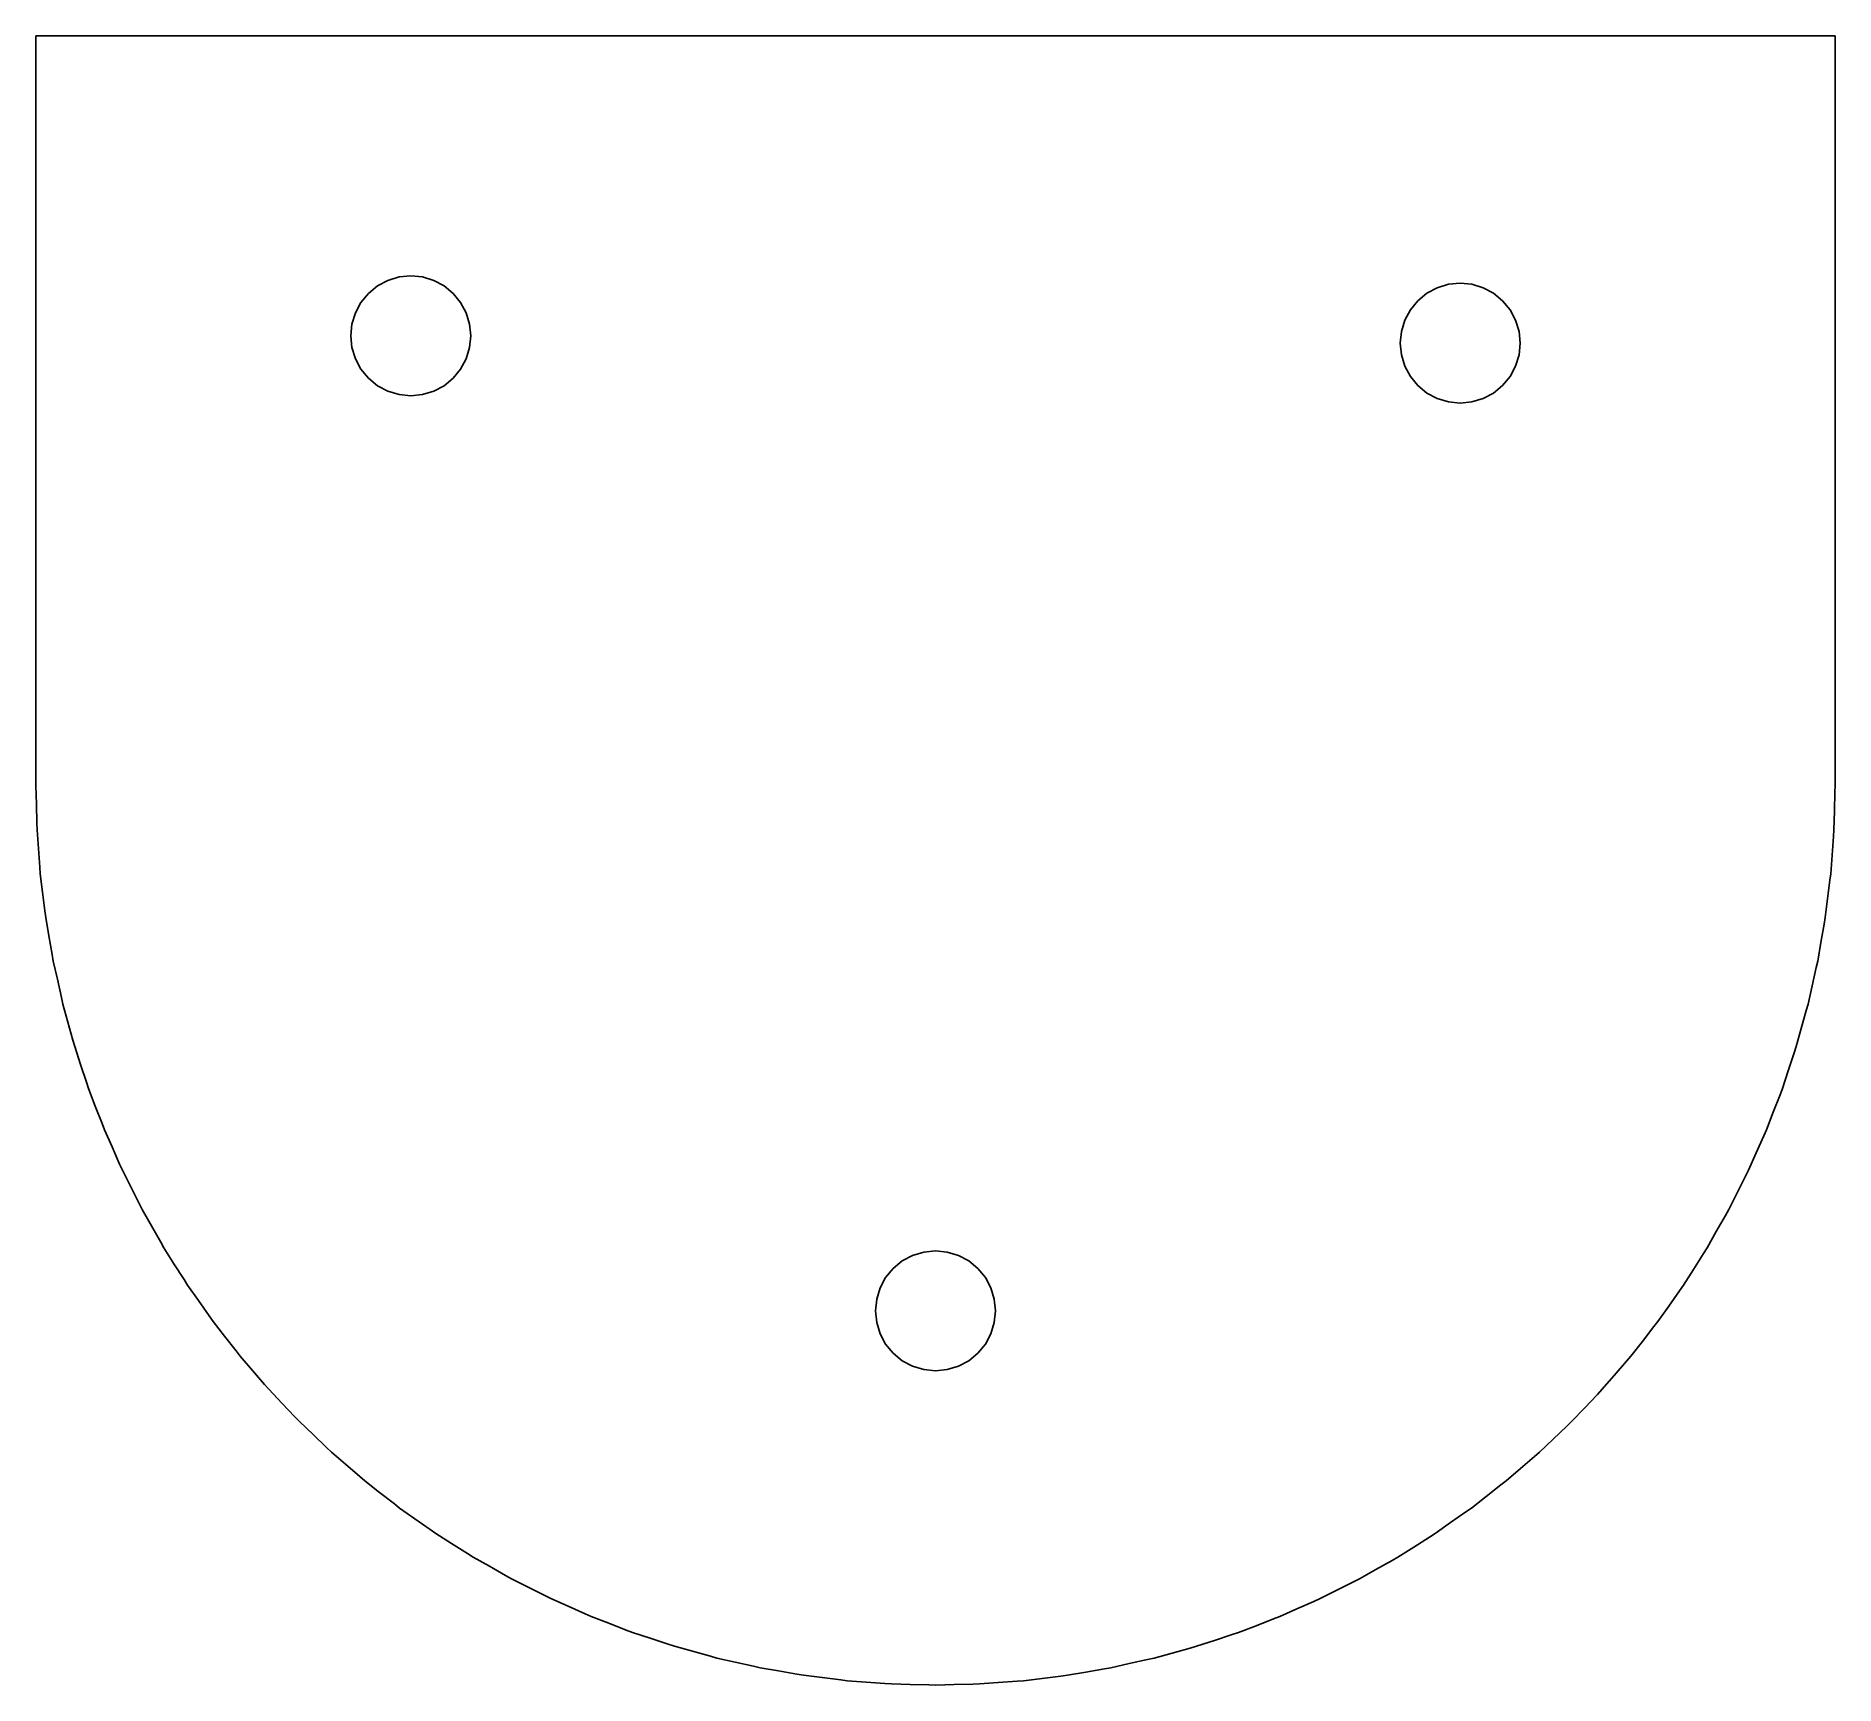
# Model space of a CAD drawing. Extents: x 128 to 399, y 24 to 273.
import ezdxf

# ---------------------------------------------------------------- set-up
doc = ezdxf.new("R2010")
doc.units = 0

msp = doc.modelspace()

# ---------------------------------------------------------------- linework, layer by layer
at = {"layer": 'strokes'}
for p, q in [((130.538, 272.752), (127.716, 272.752)), ((127.716, 272.752), (127.716, 269.929)), ((133.36, 272.752), (130.538, 272.752)), ((136.182, 272.752), (133.36, 272.752)), ((139.004, 272.752), (136.182, 272.752)), ((141.827, 272.752), (139.004, 272.752)), ((144.649, 272.752), (141.827, 272.752)), ((147.471, 272.752), (144.649, 272.752)), ((150.293, 272.752), (147.471, 272.752)), ((153.116, 272.752), (150.293, 272.752)), ((155.938, 272.752), (153.116, 272.752)), ((158.76, 272.752), (155.938, 272.752)), ((161.582, 272.752), (158.76, 272.752)), ((164.404, 272.752), (161.582, 272.752)), ((167.227, 272.752), (164.404, 272.752)), ((170.049, 272.752), (167.227, 272.752)), ((172.871, 272.752), (170.049, 272.752)), ((175.693, 272.752), (172.871, 272.752)), ((178.516, 272.752), (175.693, 272.752)), ((181.338, 272.752), (178.516, 272.752)), ((184.16, 272.752), (181.338, 272.752)), ((186.982, 272.752), (184.16, 272.752)), ((189.804, 272.752), (186.982, 272.752)), ((192.627, 272.752), (189.804, 272.752)), ((195.449, 272.752), (192.627, 272.752)), ((198.271, 272.752), (195.449, 272.752)), ((201.093, 272.752), (198.271, 272.752)), ((203.916, 272.752), (201.093, 272.752)), ((206.738, 272.752), (203.916, 272.752)), ((209.56, 272.752), (206.738, 272.752)), ((212.382, 272.752), (209.56, 272.752)), ((215.204, 272.752), (212.382, 272.752)), ((218.027, 272.752), (215.204, 272.752)), ((220.849, 272.752), (218.027, 272.752)), ((223.671, 272.752), (220.849, 272.752)), ((226.493, 272.752), (223.671, 272.752)), ((229.316, 272.752), (226.493, 272.752)), ((232.138, 272.752), (229.316, 272.752)), ((234.96, 272.752), (232.138, 272.752)), ((237.782, 272.752), (234.96, 272.752)), ((240.604, 272.752), (237.782, 272.752)), ((243.427, 272.752), (240.604, 272.752)), ((246.249, 272.752), (243.427, 272.752)), ((249.071, 272.752), (246.249, 272.752)), ((251.893, 272.752), (249.071, 272.752)), ((254.716, 272.752), (251.893, 272.752)), ((257.538, 272.752), (254.716, 272.752)), ((260.36, 272.752), (257.538, 272.752)), ((263.182, 272.752), (260.36, 272.752)), ((266.004, 272.752), (263.182, 272.752)), ((268.827, 272.752), (266.004, 272.752)), ((271.649, 272.752), (268.827, 272.752)), ((274.471, 272.752), (271.649, 272.752)), ((277.293, 272.752), (274.471, 272.752)), ((280.115, 272.752), (277.293, 272.752)), ((282.938, 272.752), (280.115, 272.752)), ((285.76, 272.752), (282.938, 272.752)), ((288.582, 272.752), (285.76, 272.752)), ((291.404, 272.752), (288.582, 272.752)), ((294.227, 272.752), (291.404, 272.752)), ((297.049, 272.752), (294.227, 272.752)), ((299.871, 272.752), (297.049, 272.752)), ((302.693, 272.752), (299.871, 272.752)), ((305.515, 272.752), (302.693, 272.752)), ((308.338, 272.752), (305.515, 272.752)), ((311.16, 272.752), (308.338, 272.752)), ((313.982, 272.752), (311.16, 272.752)), ((316.804, 272.752), (313.982, 272.752)), ((319.627, 272.752), (316.804, 272.752)), ((322.449, 272.752), (319.627, 272.752)), ((325.271, 272.752), (322.449, 272.752)), ((328.093, 272.752), (325.271, 272.752)), ((330.915, 272.752), (328.093, 272.752)), ((333.738, 272.752), (330.915, 272.752)), ((336.56, 272.752), (333.738, 272.752)), ((339.382, 272.752), (336.56, 272.752)), ((342.204, 272.752), (339.382, 272.752)), ((345.027, 272.752), (342.204, 272.752)), ((347.849, 272.752), (345.027, 272.752)), ((350.671, 272.752), (347.849, 272.752)), ((353.493, 272.752), (350.671, 272.752)), ((356.315, 272.752), (353.493, 272.752)), ((359.138, 272.752), (356.315, 272.752)), ((361.96, 272.752), (359.138, 272.752)), ((364.782, 272.752), (361.96, 272.752)), ((367.604, 272.752), (364.782, 272.752)), ((370.427, 272.752), (367.604, 272.752)), ((373.249, 272.752), (370.427, 272.752)), ((376.071, 272.752), (373.249, 272.752)), ((378.893, 272.752), (376.071, 272.752)), ((381.715, 272.752), (378.893, 272.752)), ((384.538, 272.752), (381.715, 272.752)), ((387.36, 272.752), (384.538, 272.752)), ((390.182, 272.752), (387.36, 272.752)), ((393.004, 272.752), (390.182, 272.752)), ((395.827, 272.752), (393.004, 272.752)), ((398.649, 272.752), (395.827, 272.752)), ((398.649, 269.929), (398.649, 272.752)), ((127.716, 269.929), (127.716, 267.107)), ((398.649, 267.107), (398.649, 269.929)), ((127.716, 267.107), (127.716, 264.285)), ((398.649, 264.285), (398.649, 267.107)), ((127.716, 264.285), (127.716, 261.463)), ((398.649, 261.463), (398.649, 264.285)), ((127.716, 261.463), (127.716, 258.641)), ((398.649, 258.641), (398.649, 261.463)), ((127.716, 258.641), (127.716, 255.818)), ((398.649, 255.818), (398.649, 258.641)), ((127.716, 255.818), (127.716, 252.996)), ((398.649, 252.996), (398.649, 255.818)), ((127.716, 252.996), (127.716, 250.174)), ((398.649, 250.174), (398.649, 252.996)), ((127.716, 250.174), (127.716, 247.352)), ((398.649, 247.352), (398.649, 250.174)), ((127.716, 247.352), (127.716, 244.53)), ((398.649, 244.53), (398.649, 247.352)), ((127.716, 244.53), (127.716, 241.707)), ((398.649, 241.707), (398.649, 244.53)), ((127.716, 241.707), (127.716, 238.885)), ((398.649, 238.885), (398.649, 241.707)), ((127.716, 238.885), (127.716, 236.063)), ((398.649, 236.063), (398.649, 238.885)), ((127.716, 236.063), (127.716, 233.241)), ((179.143, 235.105), (180.704, 235.94)), ((180.704, 235.94), (182.399, 236.454)), ((182.399, 236.454), (184.161, 236.627)), ((184.161, 236.627), (185.922, 236.454)), ((185.922, 236.454), (187.617, 235.94)), ((187.617, 235.94), (189.178, 235.105)), ((398.649, 233.241), (398.649, 236.063)), ((127.716, 233.241), (127.716, 230.418)), ((176.651, 232.614), (177.775, 233.982)), ((177.775, 233.982), (179.143, 235.105)), ((189.178, 235.105), (190.546, 233.982)), ((190.546, 233.982), (191.67, 232.614)), ((335.818, 232.877), (337.187, 234)), ((337.187, 234), (338.749, 234.835)), ((338.749, 234.835), (340.443, 235.349)), ((340.443, 235.349), (342.205, 235.522)), ((342.205, 235.522), (343.967, 235.349)), ((343.967, 235.349), (345.661, 234.835)), ((345.661, 234.835), (347.222, 234)), ((347.222, 234), (348.59, 232.877)), ((398.649, 230.418), (398.649, 233.241)), ((127.716, 230.418), (127.716, 227.596)), ((175.303, 229.358), (175.817, 231.052)), ((175.817, 231.052), (176.651, 232.614)), ((191.67, 232.614), (192.504, 231.052)), ((192.504, 231.052), (193.018, 229.358)), ((333.861, 229.947), (334.696, 231.508)), ((334.696, 231.508), (335.818, 232.877)), ((348.59, 232.877), (349.714, 231.508)), ((349.714, 231.508), (350.548, 229.947)), ((398.649, 227.596), (398.649, 230.418)), ((127.716, 227.596), (127.716, 224.774)), ((175.129, 227.596), (175.303, 229.358)), ((175.303, 225.834), (175.129, 227.596)), ((193.018, 229.358), (193.192, 227.596)), ((193.192, 227.596), (193.018, 225.834)), ((333.174, 226.491), (333.347, 228.253)), ((333.347, 228.253), (333.861, 229.947)), ((350.548, 229.947), (351.062, 228.253)), ((351.062, 228.253), (351.236, 226.491)), ((398.649, 224.774), (398.649, 227.596)), ((175.817, 224.14), (175.303, 225.834)), ((193.018, 225.834), (192.504, 224.14)), ((333.347, 224.729), (333.174, 226.491)), ((351.236, 226.491), (351.062, 224.729)), ((127.716, 224.774), (127.716, 221.952)), ((176.651, 222.579), (175.817, 224.14)), ((177.775, 221.21), (176.651, 222.579)), ((191.67, 222.579), (190.546, 221.21)), ((192.504, 224.14), (191.67, 222.579)), ((333.861, 223.035), (333.347, 224.729)), ((334.696, 221.474), (333.861, 223.035)), ((350.548, 223.035), (349.714, 221.474)), ((351.062, 224.729), (350.548, 223.035)), ((398.649, 221.952), (398.649, 224.774)), ((127.716, 221.952), (127.716, 219.13)), ((179.143, 220.087), (177.775, 221.21)), ((180.704, 219.253), (179.143, 220.087)), ((189.178, 220.087), (187.617, 219.253)), ((190.546, 221.21), (189.178, 220.087)), ((335.818, 220.105), (334.696, 221.474)), ((337.187, 218.982), (335.818, 220.105)), ((348.59, 220.105), (347.222, 218.982)), ((349.714, 221.474), (348.59, 220.105)), ((398.649, 219.13), (398.649, 221.952)), ((127.716, 219.13), (127.716, 216.307)), ((182.399, 218.739), (180.704, 219.253)), ((184.161, 218.565), (182.399, 218.739)), ((185.922, 218.739), (184.161, 218.565)), ((187.617, 219.253), (185.922, 218.739)), ((338.749, 218.147), (337.187, 218.982)), ((340.443, 217.633), (338.749, 218.147)), ((342.205, 217.46), (340.443, 217.633)), ((343.967, 217.633), (342.205, 217.46)), ((345.661, 218.147), (343.967, 217.633)), ((347.222, 218.982), (345.661, 218.147)), ((398.649, 216.307), (398.649, 219.13)), ((127.716, 216.307), (127.716, 213.485)), ((398.649, 213.485), (398.649, 216.307)), ((127.716, 213.485), (127.716, 210.663)), ((398.649, 210.663), (398.649, 213.485)), ((127.716, 210.663), (127.716, 207.841)), ((398.649, 207.841), (398.649, 210.663)), ((127.716, 207.841), (127.716, 205.018)), ((398.649, 205.018), (398.649, 207.841)), ((127.716, 205.018), (127.716, 202.196)), ((398.649, 202.196), (398.649, 205.018)), ((127.716, 202.196), (127.716, 199.374)), ((398.649, 199.374), (398.649, 202.196)), ((127.716, 199.374), (127.716, 196.552)), ((398.649, 196.552), (398.649, 199.374)), ((127.716, 196.552), (127.716, 193.73)), ((398.649, 193.73), (398.649, 196.552)), ((127.716, 193.73), (127.716, 190.907)), ((398.649, 190.907), (398.649, 193.73)), ((127.716, 190.907), (127.716, 188.085)), ((398.649, 188.085), (398.649, 190.907)), ((127.716, 188.085), (127.716, 185.263)), ((398.649, 185.263), (398.649, 188.085)), ((127.716, 185.263), (127.716, 182.441)), ((398.649, 182.441), (398.649, 185.263)), ((127.716, 182.441), (127.716, 179.618)), ((398.649, 179.618), (398.649, 182.441)), ((127.716, 179.618), (127.716, 176.796)), ((398.649, 176.796), (398.649, 179.618)), ((127.716, 176.796), (127.716, 173.974)), ((398.649, 173.974), (398.649, 176.796)), ((127.716, 173.974), (127.716, 171.152)), ((398.649, 171.152), (398.649, 173.974)), ((127.716, 171.152), (127.716, 168.33)), ((398.649, 168.33), (398.649, 171.152)), ((127.716, 168.33), (127.716, 165.507)), ((398.649, 165.507), (398.649, 168.33)), ((127.716, 165.507), (127.716, 162.685)), ((398.649, 162.685), (398.649, 165.507)), ((127.716, 162.685), (127.716, 159.863)), ((398.649, 159.863), (398.649, 162.685)), ((127.716, 159.863), (127.786, 157.042)), ((398.624, 158.859), (398.649, 159.863)), ((398.555, 156.037), (398.624, 158.859)), ((127.786, 157.042), (127.855, 154.22)), ((398.486, 153.216), (398.555, 156.037)), ((127.855, 154.22), (127.88, 153.216)), ((127.88, 153.216), (128.087, 150.401)), ((398.204, 149.4), (398.412, 152.214)), ((398.412, 152.214), (398.486, 153.216)), ((128.087, 150.401), (128.295, 147.587)), ((397.997, 146.585), (398.204, 149.4)), ((128.295, 147.587), (128.369, 146.585)), ((128.369, 146.585), (128.714, 143.784)), ((397.873, 145.588), (397.997, 146.585)), ((128.714, 143.784), (129.06, 140.983)), ((397.528, 142.787), (397.873, 145.588)), ((129.06, 140.983), (129.183, 139.986)), ((397.183, 139.986), (397.528, 142.787)), ((129.183, 139.986), (129.665, 137.205)), ((396.528, 136.216), (397.011, 138.996)), ((397.011, 138.996), (397.183, 139.986)), ((129.665, 137.205), (130.148, 134.425)), ((396.046, 133.435), (396.528, 136.216)), ((130.148, 134.425), (130.319, 133.435)), ((130.319, 133.435), (130.938, 130.681)), ((395.826, 132.455), (396.046, 133.435)), ((130.938, 130.681), (131.556, 127.928)), ((395.207, 129.701), (395.826, 132.455)), ((131.556, 127.928), (131.776, 126.947)), ((394.589, 126.947), (395.207, 129.701)), ((131.776, 126.947), (132.529, 124.227)), ((393.568, 123.259), (394.321, 125.979)), ((394.321, 125.979), (394.589, 126.947)), ((132.529, 124.227), (133.282, 121.508)), ((392.816, 120.539), (393.568, 123.259)), ((133.282, 121.508), (133.549, 120.539)), ((133.549, 120.539), (134.435, 117.86)), ((391.615, 116.906), (392.501, 119.585)), ((392.501, 119.585), (392.816, 120.539)), ((134.435, 117.86), (135.32, 115.18)), ((390.73, 114.226), (391.615, 116.906)), ((135.32, 115.18), (135.635, 114.226)), ((135.635, 114.226), (136.651, 111.593)), ((390.369, 113.289), (390.73, 114.226)), ((136.651, 111.593), (137.666, 108.96)), ((389.353, 110.656), (390.369, 113.289)), ((137.666, 108.96), (138.028, 108.022)), ((388.337, 108.022), (389.353, 110.656)), ((138.028, 108.022), (139.172, 105.442)), ((386.786, 104.524), (387.93, 107.104)), ((387.93, 107.104), (388.337, 108.022)), ((139.172, 105.442), (140.315, 102.862)), ((385.643, 101.944), (386.786, 104.524)), ((140.315, 102.862), (140.723, 101.944)), ((140.723, 101.944), (141.992, 99.4228)), ((383.922, 98.5256), (385.191, 101.046)), ((385.191, 101.046), (385.643, 101.944)), ((141.992, 99.4228), (143.26, 96.902)), ((382.653, 96.0048), (383.922, 98.5256)), ((143.26, 96.902), (143.712, 96.0048)), ((143.712, 96.0048), (145.103, 93.5492)), ((380.767, 92.6752), (382.158, 95.1305)), ((382.158, 95.1305), (382.653, 96.0048)), ((145.103, 93.5492), (146.494, 91.0936)), ((379.376, 90.2196), (380.767, 92.6752)), ((146.494, 91.0936), (146.989, 90.2196)), ((146.989, 90.2196), (148.499, 87.8351)), ((259.727, 89.0977), (261.421, 89.6117)), ((261.421, 89.6117), (263.182, 89.7852)), ((263.182, 89.7852), (264.944, 89.6117)), ((264.944, 89.6117), (266.639, 89.0977)), ((378.838, 89.3706), (379.376, 90.2196)), ((148.499, 87.8351), (150.009, 85.4509)), ((255.673, 85.7715), (256.797, 87.14)), ((256.797, 87.14), (258.165, 88.2632)), ((258.165, 88.2632), (259.727, 89.0977)), ((266.639, 89.0977), (268.2, 88.2632)), ((268.2, 88.2632), (269.569, 87.14)), ((269.569, 87.14), (270.692, 85.7715)), ((375.819, 84.6019), (377.329, 86.9864)), ((377.329, 86.9864), (378.838, 89.3706)), ((150.009, 85.4509), (150.547, 84.6019)), ((150.547, 84.6019), (152.172, 82.2945)), ((254.325, 82.516), (254.839, 84.2102)), ((254.839, 84.2102), (255.673, 85.7715)), ((270.692, 85.7715), (271.526, 84.2102)), ((271.526, 84.2102), (272.04, 82.516)), ((375.24, 83.7807), (375.819, 84.6019)), ((152.172, 82.2945), (153.797, 79.9873)), ((254.151, 80.7541), (254.325, 82.516)), ((272.04, 82.516), (272.214, 80.7541)), ((371.99, 79.1658), (373.615, 81.4732)), ((373.615, 81.4732), (375.24, 83.7807)), ((153.797, 79.9873), (154.375, 79.1658)), ((154.375, 79.1658), (156.111, 76.941)), ((254.325, 78.9922), (254.151, 80.7541)), ((254.839, 77.298), (254.325, 78.9922)), ((272.04, 78.9922), (271.526, 77.298)), ((272.214, 80.7541), (272.04, 78.9922)), ((371.372, 78.3739), (371.99, 79.1658)), ((156.111, 76.941), (157.848, 74.7163)), ((255.673, 75.7368), (254.839, 77.298)), ((271.526, 77.298), (270.692, 75.7368)), ((367.9, 73.9241), (369.636, 76.1491)), ((369.636, 76.1491), (371.372, 78.3739)), ((157.848, 74.7163), (158.466, 73.9241)), ((158.466, 73.9241), (160.309, 71.7871)), ((256.797, 74.3683), (255.673, 75.7368)), ((258.165, 73.245), (256.797, 74.3683)), ((259.727, 72.4105), (258.165, 73.245)), ((268.2, 73.245), (266.639, 72.4105)), ((269.569, 74.3683), (268.2, 73.245)), ((270.692, 75.7368), (269.569, 74.3683)), ((365.4, 71.0265), (367.243, 73.1635)), ((367.243, 73.1635), (367.9, 73.9241)), ((160.309, 71.7871), (162.153, 69.6501)), ((261.421, 71.8966), (259.727, 72.4105)), ((263.182, 71.723), (261.421, 71.8966)), ((264.944, 71.8966), (263.182, 71.723)), ((266.639, 72.4105), (264.944, 71.8966)), ((363.556, 68.8895), (365.4, 71.0265)), ((162.153, 69.6501), (162.809, 68.8895)), ((162.809, 68.8895), (164.755, 66.8454)), ((360.918, 66.1178), (362.864, 68.1619)), ((362.864, 68.1619), (363.556, 68.8895)), ((164.755, 66.8454), (166.701, 64.8015)), ((358.972, 64.0739), (360.918, 66.1178)), ((166.701, 64.8015), (167.393, 64.0739)), ((167.393, 64.0739), (169.437, 62.128)), ((356.2, 61.4352), (358.244, 63.3814)), ((358.244, 63.3814), (358.972, 64.0739)), ((169.437, 62.128), (171.481, 60.1818)), ((171.481, 60.1818), (172.209, 59.4893)), ((354.156, 59.4893), (356.2, 61.4352)), ((172.209, 59.4893), (174.346, 57.6458)), ((174.346, 57.6458), (176.483, 55.8023)), ((349.122, 55.1461), (351.259, 56.9896)), ((351.259, 56.9896), (353.396, 58.8331)), ((353.396, 58.8331), (354.156, 59.4893)), ((176.483, 55.8023), (177.244, 55.1461)), ((177.244, 55.1461), (179.469, 53.4099)), ((346.105, 52.7918), (348.329, 54.5281)), ((348.329, 54.5281), (349.122, 55.1461)), ((179.469, 53.4099), (181.693, 51.6737)), ((181.693, 51.6737), (182.485, 51.0556)), ((343.88, 51.0556), (346.105, 52.7918)), ((182.485, 51.0556), (184.793, 49.4306)), ((184.793, 49.4306), (187.1, 47.8055)), ((338.443, 47.227), (340.751, 48.852)), ((340.751, 48.852), (343.058, 50.4771)), ((343.058, 50.4771), (343.88, 51.0556)), ((187.1, 47.8055), (187.921, 47.227)), ((187.921, 47.227), (190.306, 45.7171)), ((335.211, 45.1797), (337.595, 46.6896)), ((337.595, 46.6896), (338.443, 47.227)), ((190.306, 45.7171), (192.69, 44.2072)), ((192.69, 44.2072), (193.539, 43.6699)), ((193.539, 43.6699), (195.994, 42.2788)), ((331.952, 43.1746), (332.826, 43.6699)), ((332.826, 43.6699), (335.211, 45.1797)), ((195.994, 42.2788), (198.45, 40.8877)), ((198.45, 40.8877), (199.324, 40.3924)), ((327.041, 40.3924), (329.496, 41.7835)), ((329.496, 41.7835), (331.952, 43.1746)), ((199.324, 40.3924), (201.845, 39.1235)), ((201.845, 39.1235), (204.366, 37.8547)), ((321.102, 37.4031), (323.623, 38.672)), ((323.623, 38.672), (326.144, 39.9409)), ((326.144, 39.9409), (327.041, 40.3924)), ((204.366, 37.8547), (205.263, 37.4031)), ((205.263, 37.4031), (207.844, 36.2593)), ((207.844, 36.2593), (210.424, 35.1157)), ((315.023, 34.7085), (317.603, 35.8523)), ((317.603, 35.8523), (320.183, 36.9959)), ((320.183, 36.9959), (321.102, 37.4031)), ((210.424, 35.1157), (211.342, 34.7085)), ((211.342, 34.7085), (213.975, 33.6927)), ((213.975, 33.6927), (216.608, 32.677)), ((216.608, 32.677), (217.545, 32.3155)), ((308.82, 32.3155), (311.453, 33.3312)), ((311.453, 33.3312), (314.086, 34.3469)), ((314.086, 34.3469), (315.023, 34.7085)), ((217.545, 32.3155), (220.225, 31.4305)), ((220.225, 31.4305), (222.905, 30.5451)), ((222.905, 30.5451), (223.859, 30.2299)), ((223.859, 30.2299), (226.579, 29.4772)), ((298.818, 29.2094), (301.538, 29.9621)), ((301.538, 29.9621), (302.506, 30.2299)), ((302.506, 30.2299), (305.186, 31.1152)), ((305.186, 31.1152), (307.866, 32.0005)), ((307.866, 32.0005), (308.82, 32.3155)), ((226.579, 29.4772), (229.299, 28.7245)), ((229.299, 28.7245), (230.267, 28.4567)), ((230.267, 28.4567), (233.021, 27.8381)), ((233.021, 27.8381), (235.774, 27.2197)), ((235.774, 27.2197), (236.754, 26.9999)), ((289.611, 26.9999), (292.364, 27.6182)), ((292.364, 27.6182), (295.118, 28.2366)), ((295.118, 28.2366), (296.098, 28.4567)), ((296.098, 28.4567), (298.818, 29.2094)), ((236.754, 26.9999), (239.535, 26.5173)), ((239.535, 26.5173), (242.316, 26.0347)), ((242.316, 26.0347), (243.306, 25.8631)), ((243.306, 25.8631), (246.107, 25.5176)), ((246.107, 25.5176), (248.908, 25.1722)), ((248.908, 25.1722), (249.904, 25.0491)), ((249.904, 25.0491), (252.719, 24.8414)), ((252.719, 24.8414), (255.534, 24.634)), ((255.534, 24.634), (256.536, 24.56)), ((256.536, 24.56), (259.357, 24.4906)), ((259.357, 24.4906), (262.178, 24.4215)), ((262.178, 24.4215), (263.182, 24.3969)), ((263.182, 24.3969), (266.004, 24.4661)), ((266.004, 24.4661), (268.825, 24.5352)), ((268.825, 24.5352), (269.83, 24.56)), ((269.83, 24.56), (272.644, 24.7675)), ((272.644, 24.7675), (275.459, 24.9752)), ((275.459, 24.9752), (276.46, 25.0491)), ((276.46, 25.0491), (279.261, 25.3946)), ((279.261, 25.3946), (282.063, 25.74)), ((282.063, 25.74), (283.06, 25.8631)), ((283.06, 25.8631), (285.84, 26.3454)), ((285.84, 26.3454), (288.621, 26.828)), ((288.621, 26.828), (289.611, 26.9999))]:
    msp.add_line(p, q, dxfattribs=at)

doc.saveas('drawing.dxf')
